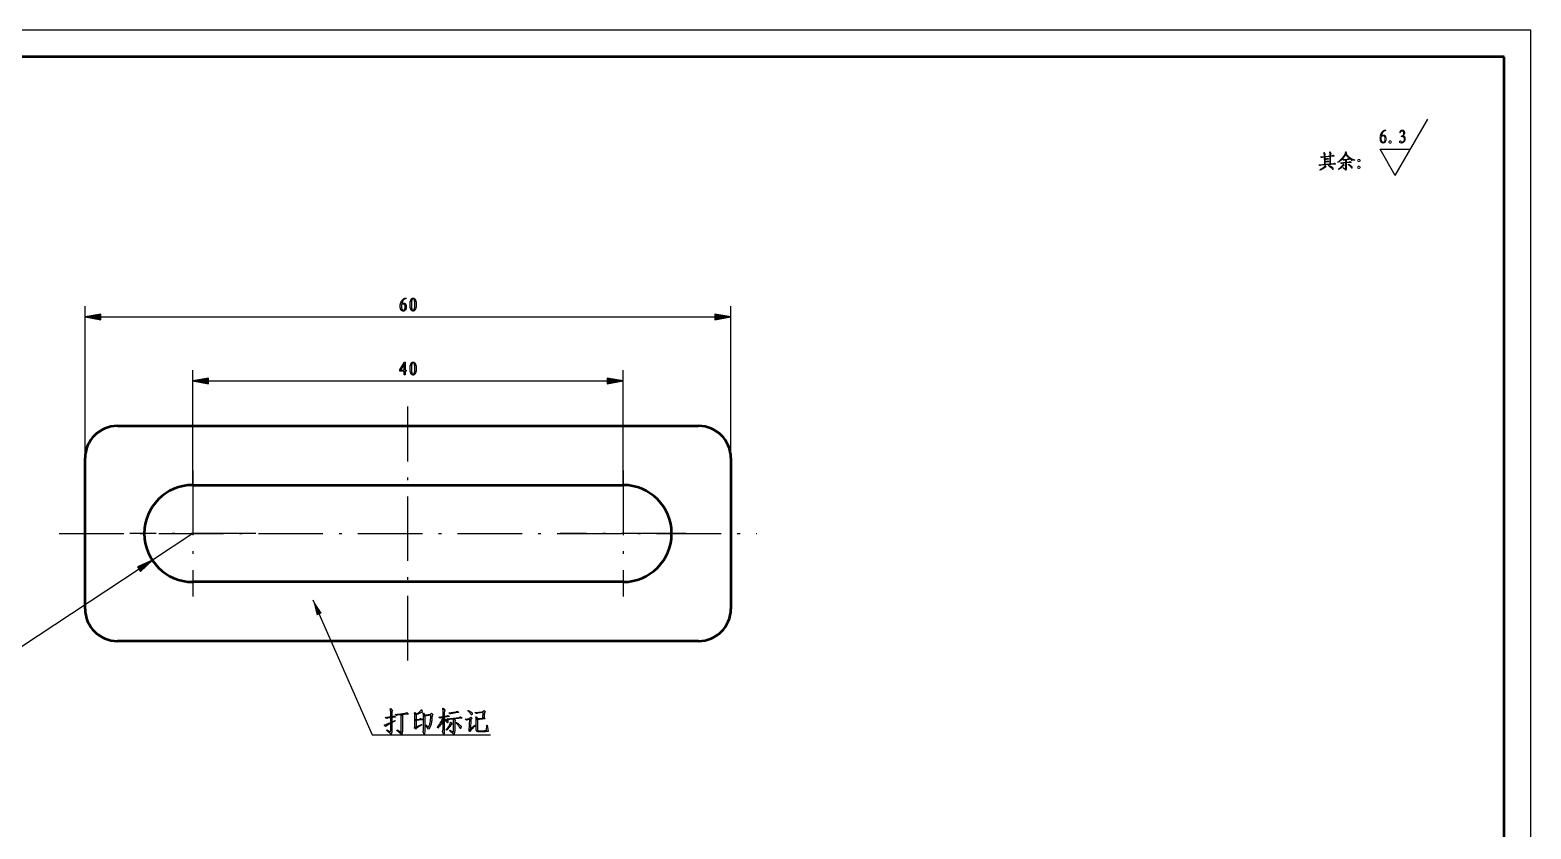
# Model space of a CAD drawing. Extents: x 0 to 420, y 0 to 297.
# Drawn here: x 141.1 to 420, y 148.5 to 297 of the extents above; entities that cross this region are included whole.
import ezdxf

# ---------------------------------------------------------------- set-up
doc = ezdxf.new("R2010")
doc.units = 0
doc.linetypes.add('DASHDOT', pattern=[18.5, 12, -3, 0.5, -3])

msp = doc.modelspace()

# ---------------------------------------------------------------- linework, layer by layer
at = {"color": 7, "lineweight": 25}
for p, q in [((420, 297), (0, 297)), ((420, 0), (420, 297))]:
    msp.add_line(p, q, dxfattribs=at)
at = {"color": 7, "lineweight": 50}
for p, q in [((415, 292), (25, 292)), ((415, 5), (415, 292)), ((157.31, 223.42), (265.31, 223.42)), ((151.31, 189.42), (151.31, 217.42)), ((271.31, 217.42), (271.31, 189.42)), ((171.31, 212.42), (251.31, 212.42)), ((251.31, 194.42), (171.31, 194.42)), ((265.31, 183.42), (157.31, 183.42))]:
    msp.add_line(p, q, dxfattribs=at)
at = {"color": 5, "lineweight": 25, "ltscale": 0.303109}
msp.add_line((394.79, 269.96), (400.86, 280.46), dxfattribs=at)
at = {"color": 5, "lineweight": 25, "ltscale": 0.141451}
for p, q in [((394.79, 269.96), (391.96, 274.86)), ((391.96, 274.86), (397.62, 274.86))]:
    msp.add_line(p, q, dxfattribs=at)
at = {"color": 5, "lineweight": 25}
for p, q in [((151.31, 217.42), (151.31, 245.67)), ((271.31, 217.42), (271.31, 245.67)), ((154.26, 243.67), (268.35, 243.67)), ((171.31, 212.42), (171.31, 233.78)), ((174.26, 231.78), (248.35, 231.78)), ((251.31, 212.42), (251.31, 233.78)), ((161.34, 196.82), (139.48, 182.33))]:
    msp.add_line(p, q, dxfattribs=at)
at = {"color": 14, "linetype": 'DASHDOT', "lineweight": 25}
for p, q in [((211.31, 179.81), (211.31, 227.03)), ((171.31, 215.12), (171.31, 191.72)), ((251.31, 215.12), (251.31, 191.72)), ((146.51, 203.42), (276.11, 203.42)), ((183.01, 203.42), (159.61, 203.42)), ((263.01, 203.42), (239.61, 203.42))]:
    msp.add_line(p, q, dxfattribs=at)
at = {"color": 5, "lineweight": 25, "ltscale": 0.225}
msp.add_line((171.31, 203.42), (163.81, 198.45), dxfattribs=at)
at = {"color": 5, "lineweight": 5}
for points in [[(392.96, 277.27), (392.98, 277.23), (393, 277.19), (393.02, 277.14), (393.03, 277.09), (393.05, 277.04), (393.06, 276.99), (393.07, 276.93), (393.07, 276.87), (393.08, 276.81), (393.08, 276.75), (393.08, 276.69), (393.07, 276.63), (393.07, 276.57), (393.06, 276.51), (393.04, 276.46), (393.03, 276.4), (393.01, 276.35), (392.99, 276.31), (392.96, 276.26), (392.94, 276.22), (392.91, 276.18), (392.87, 276.14), (392.84, 276.11), (392.8, 276.08), (392.76, 276.06), (392.71, 276.04), (392.67, 276.02), (392.62, 276.01), (392.57, 276.01), (392.51, 276), (392.46, 276.01), (392.4, 276.02), (392.36, 276.03), (392.31, 276.05), (392.27, 276.07), (392.22, 276.1), (392.19, 276.13), (392.15, 276.17), (392.12, 276.22), (392.09, 276.26), (392.06, 276.32), (392.04, 276.37), (392.01, 276.43), (392, 276.49), (391.98, 276.55), (391.97, 276.62), (391.96, 276.69), (391.95, 276.75), (391.95, 276.83), (391.94, 276.9), (391.95, 276.98), (391.95, 277.05), (391.96, 277.12), (391.97, 277.2), (391.98, 277.27), (391.99, 277.34), (392.01, 277.41), (392.03, 277.48), (392.05, 277.55), (392.08, 277.62), (392.11, 277.69), (392.14, 277.75), (392.17, 277.81), (392.21, 277.87), (392.24, 277.93), (392.28, 277.98), (392.33, 278.04), (392.37, 278.09), (392.42, 278.13), (392.46, 278.18), (392.51, 278.22), (392.57, 278.26), (392.62, 278.29), (392.68, 278.32), (392.73, 278.35), (392.79, 278.37), (392.85, 278.38), (392.92, 278.4), (392.98, 278.41), (393.05, 278.41), (393.05, 278.33), (393, 278.32), (392.95, 278.31), (392.9, 278.3), (392.86, 278.29), (392.81, 278.27), (392.77, 278.25), (392.73, 278.23), (392.69, 278.2), (392.65, 278.17), (392.61, 278.14), (392.58, 278.11), (392.55, 278.08), (392.51, 278.04), (392.48, 278), (392.46, 277.96), (392.43, 277.92), (392.41, 277.87), (392.38, 277.82), (392.36, 277.77), (392.34, 277.72), (392.32, 277.67), (392.3, 277.62), (392.29, 277.57), (392.27, 277.53), (392.26, 277.49), (392.25, 277.45), (392.24, 277.41), (392.23, 277.38), (392.22, 277.35), (392.22, 277.32), (392.23, 277.33), (392.25, 277.34), (392.27, 277.35), (392.28, 277.36), (392.3, 277.37), (392.32, 277.38), (392.33, 277.39), (392.35, 277.4), (392.37, 277.41), (392.38, 277.42), (392.4, 277.43), (392.42, 277.44), (392.44, 277.44), (392.46, 277.45), (392.49, 277.46), (392.52, 277.46), (392.55, 277.46), (392.58, 277.47), (392.61, 277.47), (392.65, 277.47), (392.68, 277.47), (392.72, 277.46), (392.75, 277.45), (392.79, 277.44), (392.82, 277.42), (392.85, 277.4), (392.88, 277.37), (392.9, 277.34), (392.93, 277.31)], [(392.16, 276.81), (392.16, 276.77), (392.17, 276.72), (392.17, 276.68), (392.18, 276.64), (392.19, 276.6), (392.2, 276.56), (392.21, 276.52), (392.22, 276.47), (392.24, 276.43), (392.26, 276.39), (392.28, 276.36), (392.3, 276.32), (392.32, 276.29), (392.34, 276.26), (392.36, 276.24), (392.38, 276.21), (392.4, 276.19), (392.42, 276.18), (392.44, 276.17), (392.46, 276.16), (392.49, 276.15), (392.51, 276.14), (392.53, 276.14), (392.56, 276.15), (392.58, 276.15), (392.61, 276.16), (392.63, 276.17), (392.66, 276.19), (392.69, 276.2), (392.72, 276.22), (392.74, 276.25), (392.77, 276.28), (392.79, 276.32), (392.81, 276.37), (392.82, 276.43), (392.84, 276.49), (392.85, 276.56), (392.85, 276.64), (392.86, 276.73), (392.86, 276.83), (392.86, 276.92), (392.85, 277), (392.84, 277.08), (392.82, 277.14), (392.8, 277.19), (392.77, 277.24), (392.74, 277.27), (392.7, 277.3), (392.66, 277.31), (392.61, 277.32), (392.56, 277.32), (392.51, 277.31), (392.47, 277.31), (392.43, 277.31), (392.4, 277.3), (392.37, 277.29), (392.34, 277.28), (392.31, 277.27), (392.29, 277.26), (392.27, 277.25), (392.26, 277.24), (392.24, 277.22), (392.23, 277.21), (392.22, 277.19), (392.21, 277.18), (392.2, 277.16), (392.19, 277.15), (392.18, 277.14), (392.18, 277.12), (392.18, 277.11), (392.17, 277.09), (392.17, 277.07), (392.17, 277.05), (392.17, 277.02), (392.17, 276.99), (392.16, 276.96), (392.16, 276.93), (392.16, 276.89), (392.16, 276.85)], [(393.94, 276), (393.92, 276), (393.9, 275.99), (393.87, 275.98), (393.85, 275.98), (393.83, 275.98), (393.8, 275.98), (393.78, 275.99), (393.76, 275.99), (393.73, 276), (393.71, 276.01), (393.68, 276.02), (393.66, 276.04), (393.65, 276.06), (393.63, 276.07), (393.62, 276.09), (393.61, 276.12), (393.61, 276.14), (393.6, 276.16), (393.6, 276.19), (393.61, 276.22), (393.61, 276.24), (393.62, 276.27), (393.62, 276.29), (393.63, 276.31), (393.65, 276.33), (393.66, 276.35), (393.67, 276.36), (393.69, 276.37), (393.71, 276.38), (393.73, 276.39), (393.75, 276.39), (393.77, 276.4), (393.79, 276.4), (393.81, 276.4), (393.83, 276.4), (393.85, 276.4), (393.87, 276.4), (393.89, 276.4), (393.91, 276.39), (393.93, 276.39), (393.94, 276.38), (393.96, 276.37), (393.98, 276.36), (393.99, 276.35), (394, 276.33), (394.01, 276.31), (394.02, 276.29), (394.03, 276.27), (394.03, 276.24), (394.04, 276.21), (394.04, 276.18), (394.04, 276.15), (394.03, 276.13), (394.03, 276.11), (394.02, 276.08), (394.01, 276.06), (393.99, 276.05), (393.98, 276.03), (393.96, 276.02)], [(395.62, 277.88), (395.63, 277.92), (395.63, 277.96), (395.64, 278), (395.65, 278.04), (395.66, 278.07), (395.67, 278.11), (395.68, 278.14), (395.7, 278.17), (395.71, 278.2), (395.73, 278.23), (395.75, 278.25), (395.77, 278.27), (395.79, 278.3), (395.81, 278.31), (395.83, 278.33), (395.86, 278.35), (395.88, 278.36), (395.9, 278.37), (395.93, 278.38), (395.95, 278.38), (395.97, 278.39), (396, 278.39), (396.02, 278.4), (396.05, 278.4), (396.07, 278.4), (396.09, 278.4), (396.12, 278.4), (396.14, 278.4), (396.16, 278.39), (396.18, 278.39), (396.2, 278.39), (396.23, 278.38), (396.25, 278.37), (396.27, 278.36), (396.3, 278.34), (396.32, 278.33), (396.34, 278.31), (396.37, 278.29), (396.39, 278.27), (396.41, 278.25), (396.44, 278.22), (396.46, 278.19), (396.48, 278.16), (396.49, 278.13), (396.51, 278.1), (396.52, 278.06), (396.52, 278.02), (396.53, 277.98), (396.53, 277.93), (396.53, 277.88), (396.53, 277.84), (396.52, 277.79), (396.5, 277.74), (396.48, 277.69), (396.46, 277.63), (396.43, 277.58), (396.4, 277.53), (396.36, 277.47), (396.31, 277.42), (396.26, 277.36), (396.3, 277.34), (396.34, 277.32), (396.37, 277.3), (396.4, 277.28), (396.43, 277.25), (396.46, 277.23), (396.49, 277.2), (396.51, 277.18), (396.53, 277.15), (396.55, 277.13), (396.57, 277.1), (396.59, 277.07), (396.6, 277.03), (396.61, 277), (396.62, 276.96), (396.63, 276.92), (396.64, 276.87), (396.64, 276.82), (396.65, 276.77), (396.65, 276.72), (396.64, 276.67), (396.64, 276.62), (396.62, 276.57), (396.61, 276.52), (396.58, 276.47), (396.56, 276.42), (396.52, 276.37), (396.49, 276.32), (396.44, 276.28), (396.39, 276.23), (396.34, 276.19), (396.29, 276.15), (396.25, 276.12), (396.2, 276.09), (396.15, 276.06), (396.11, 276.04), (396.06, 276.03), (396.02, 276.01), (395.98, 276.01), (395.94, 276), (395.9, 276.01), (395.86, 276.01), (395.82, 276.01), (395.79, 276.02), (395.76, 276.02), (395.73, 276.03), (395.71, 276.04), (395.68, 276.05), (395.66, 276.07), (395.64, 276.08), (395.63, 276.1), (395.61, 276.11), (395.6, 276.12), (395.59, 276.14), (395.58, 276.15), (395.57, 276.17), (395.56, 276.18), (395.56, 276.2), (395.55, 276.21), (395.55, 276.22), (395.55, 276.24), (395.56, 276.25), (395.56, 276.26), (395.56, 276.27), (395.56, 276.29), (395.57, 276.3), (395.57, 276.31), (395.58, 276.32), (395.59, 276.32), (395.59, 276.33), (395.6, 276.34), (395.61, 276.35), (395.62, 276.35), (395.63, 276.36), (395.64, 276.37), (395.65, 276.37), (395.66, 276.37), (395.67, 276.38), (395.68, 276.38), (395.7, 276.38), (395.71, 276.38), (395.72, 276.38), (395.73, 276.38), (395.75, 276.38), (395.76, 276.38), (395.77, 276.37), (395.78, 276.37), (395.79, 276.37), (395.8, 276.36), (395.81, 276.35), (395.82, 276.35), (395.84, 276.34), (395.85, 276.32), (395.86, 276.31), (395.87, 276.29), (395.88, 276.27), (395.89, 276.25), (395.9, 276.22), (395.91, 276.2), (395.92, 276.17), (395.98, 276.17), (396.04, 276.18), (396.09, 276.18), (396.14, 276.19), (396.19, 276.21), (396.23, 276.22), (396.26, 276.24), (396.29, 276.27), (396.32, 276.29), (396.35, 276.32), (396.37, 276.35), (396.39, 276.38), (396.4, 276.42), (396.42, 276.45), (396.43, 276.49), (396.44, 276.53), (396.45, 276.57), (396.45, 276.61), (396.45, 276.65), (396.46, 276.7), (396.45, 276.74), (396.45, 276.78), (396.44, 276.82), (396.44, 276.86), (396.42, 276.9), (396.41, 276.93), (396.4, 276.97), (396.38, 277), (396.36, 277.03), (396.33, 277.06), (396.31, 277.08), (396.28, 277.11), (396.24, 277.13), (396.2, 277.15), (396.16, 277.16), (396.12, 277.18), (396.07, 277.19), (396.01, 277.2), (395.96, 277.2), (395.9, 277.21), (395.9, 277.29), (395.93, 277.29), (395.96, 277.3), (395.99, 277.3), (396.02, 277.31), (396.05, 277.33), (396.08, 277.34), (396.11, 277.36), (396.14, 277.39), (396.17, 277.41), (396.2, 277.44), (396.23, 277.47), (396.25, 277.5), (396.28, 277.54), (396.29, 277.57), (396.31, 277.6), (396.32, 277.64), (396.33, 277.68), (396.34, 277.72), (396.34, 277.76), (396.35, 277.8), (396.35, 277.84), (396.34, 277.87), (396.34, 277.91), (396.33, 277.94), (396.33, 277.98), (396.32, 278.01), (396.31, 278.03), (396.3, 278.06), (396.29, 278.08), (396.27, 278.1), (396.26, 278.12), (396.24, 278.14), (396.22, 278.16), (396.2, 278.17), (396.18, 278.18), (396.15, 278.19), (396.13, 278.2), (396.1, 278.2), (396.07, 278.21), (396.05, 278.21), (396.02, 278.21), (395.99, 278.2), (395.96, 278.2), (395.94, 278.2), (395.91, 278.19), (395.89, 278.18), (395.87, 278.17), (395.85, 278.16), (395.84, 278.15), (395.82, 278.14), (395.81, 278.12), (395.79, 278.11), (395.78, 278.09), (395.77, 278.06), (395.75, 278.04), (395.74, 278.01), (395.73, 277.98), (395.72, 277.95), (395.71, 277.92), (395.7, 277.88)], [(380.91, 273.44), (383.03, 273.64), (383.04, 273.65), (383.06, 273.65), (383.07, 273.66), (383.09, 273.66), (383.11, 273.67), (383.13, 273.68), (383.16, 273.7), (383.18, 273.71), (383.21, 273.72), (383.23, 273.74), (383.41, 273.62), (383.42, 273.56), (381.29, 273.34), (381.27, 273.34), (381.26, 273.34), (381.24, 273.34), (381.22, 273.33), (381.2, 273.33), (381.18, 273.32), (381.16, 273.31), (381.14, 273.31), (381.12, 273.3), (381.1, 273.29)], [(381.77, 273.93), (381.76, 273.9), (381.75, 273.88), (381.74, 273.85), (381.73, 273.83), (381.72, 273.81), (381.72, 273.79), (381.71, 273.77), (381.71, 273.75), (381.71, 273.74), (381.71, 273.72), (381.72, 273.69), (381.72, 273.63), (381.73, 273.54), (381.73, 273.42), (381.74, 273.26), (381.75, 273.07), (381.75, 272.85), (381.76, 272.6), (381.77, 272.32), (381.78, 272), (381.63, 272), (381.56, 273.82), (381.56, 273.85), (381.56, 273.88), (381.55, 273.91), (381.54, 273.94), (381.54, 273.98), (381.53, 274.03), (381.52, 274.07), (381.51, 274.12), (381.5, 274.17), (381.48, 274.23), (381.54, 274.23)], [(382.74, 272.07), (382.59, 272.07), (382.63, 273.92), (382.63, 273.94), (382.63, 273.97), (382.62, 274), (382.62, 274.04), (382.61, 274.07), (382.6, 274.11), (382.59, 274.16), (382.58, 274.2), (382.56, 274.25), (382.55, 274.3), (382.59, 274.34), (382.84, 274.04), (382.83, 274.01), (382.82, 273.99), (382.81, 273.97), (382.8, 273.95), (382.79, 273.93), (382.79, 273.91), (382.79, 273.9), (382.78, 273.88), (382.78, 273.87), (382.78, 273.85), (382.78, 273.83), (382.78, 273.76), (382.78, 273.67), (382.77, 273.54), (382.77, 273.38), (382.77, 273.18), (382.76, 272.95), (382.75, 272.69), (382.75, 272.4)], [(385.36, 273.83), (385.39, 273.89), (385.42, 273.95), (385.45, 274), (385.47, 274.05), (385.49, 274.11), (385.5, 274.15), (385.51, 274.2), (385.52, 274.24), (385.53, 274.29), (385.53, 274.33), (385.58, 274.34), (385.76, 274.07), (385.74, 274.05), (385.73, 274.04), (385.71, 274.03), (385.7, 274.02), (385.69, 274.01), (385.68, 274), (385.67, 273.99), (385.66, 273.98), (385.66, 273.98), (385.65, 273.97), (385.65, 273.96), (385.64, 273.95), (385.63, 273.93), (385.62, 273.91), (385.6, 273.89), (385.58, 273.86), (385.56, 273.83), (385.54, 273.79), (385.51, 273.74), (385.48, 273.7), (385.45, 273.65), (385.41, 273.6), (385.37, 273.54), (385.33, 273.49), (385.29, 273.43), (385.24, 273.37), (385.19, 273.31), (385.14, 273.25), (385.08, 273.18), (385.02, 273.12), (384.96, 273.05), (384.89, 272.98), (384.82, 272.91), (384.73, 272.84), (384.65, 272.76), (384.55, 272.69), (384.45, 272.61), (384.35, 272.53), (384.24, 272.45), (384.12, 272.37), (384.08, 272.43), (384.18, 272.51), (384.28, 272.59), (384.38, 272.67), (384.47, 272.75), (384.55, 272.83), (384.63, 272.9), (384.71, 272.98), (384.78, 273.05), (384.84, 273.12), (384.9, 273.18), (384.96, 273.25), (385.01, 273.32), (385.06, 273.38), (385.11, 273.45), (385.16, 273.51), (385.2, 273.58), (385.25, 273.64), (385.29, 273.7), (385.32, 273.77)], [(387.25, 272.88), (387.25, 272.82), (386.7, 272.75), (385.49, 273.9), (385.54, 273.98), (385.7, 273.84), (385.85, 273.71), (385.98, 273.59), (386.11, 273.49), (386.22, 273.39), (386.32, 273.31), (386.41, 273.24), (386.49, 273.17), (386.56, 273.13), (386.62, 273.09), (386.67, 273.06), (386.72, 273.03), (386.78, 273), (386.84, 272.98), (386.9, 272.96), (386.97, 272.94), (387.03, 272.92), (387.1, 272.9), (387.18, 272.89)], [(383.68, 272.08), (381.02, 271.87), (381, 271.86), (380.98, 271.86), (380.96, 271.86), (380.93, 271.86), (380.91, 271.85), (380.88, 271.85), (380.86, 271.85), (380.83, 271.84), (380.8, 271.83), (380.77, 271.82), (380.58, 271.96), (383.29, 272.17), (383.3, 272.17), (383.32, 272.17), (383.34, 272.18), (383.35, 272.19), (383.38, 272.2), (383.4, 272.21), (383.42, 272.22), (383.45, 272.23), (383.48, 272.25), (383.51, 272.26), (383.67, 272.15)], [(380.8, 270.95), (380.76, 271.02), (380.85, 271.07), (380.94, 271.13), (381.03, 271.18), (381.11, 271.23), (381.18, 271.28), (381.25, 271.32), (381.31, 271.36), (381.37, 271.4), (381.42, 271.44), (381.47, 271.48), (381.51, 271.51), (381.55, 271.54), (381.59, 271.58), (381.62, 271.62), (381.66, 271.65), (381.69, 271.69), (381.71, 271.72), (381.74, 271.76), (381.76, 271.8), (381.78, 271.84), (381.84, 271.82), (381.93, 271.56), (381.91, 271.56), (381.88, 271.55), (381.85, 271.54), (381.82, 271.53), (381.79, 271.51), (381.75, 271.49), (381.71, 271.46), (381.67, 271.44), (381.62, 271.41), (381.57, 271.37), (381.52, 271.34), (381.46, 271.3), (381.4, 271.26), (381.33, 271.22), (381.25, 271.18), (381.17, 271.14), (381.09, 271.09), (381, 271.04), (380.9, 271)], [(381.65, 273.03), (382.06, 273.08), (382.07, 273.09), (382.08, 273.09), (382.09, 273.1), (382.1, 273.1), (382.12, 273.11), (382.13, 273.12), (382.15, 273.13), (382.16, 273.14), (382.18, 273.15), (382.19, 273.16), (382.36, 273.05), (382.37, 273), (381.67, 272.9)], [(382.06, 272.59), (382.07, 272.59), (382.09, 272.6), (382.11, 272.6), (382.12, 272.61), (382.14, 272.62), (382.16, 272.63), (382.18, 272.64), (382.2, 272.65), (382.22, 272.66), (382.23, 272.67), (382.4, 272.58), (382.41, 272.52), (381.67, 272.41), (381.67, 272.55)], [(383.18, 271.09), (383.11, 271.16), (383.04, 271.23), (382.96, 271.3), (382.88, 271.38), (382.8, 271.45), (382.71, 271.52), (382.62, 271.59), (382.53, 271.66), (382.43, 271.73), (382.33, 271.8), (382.37, 271.85), (382.45, 271.81), (382.53, 271.78), (382.6, 271.74), (382.67, 271.71), (382.73, 271.68), (382.79, 271.64), (382.85, 271.61), (382.9, 271.58), (382.95, 271.56), (383, 271.53), (383.04, 271.51), (383.08, 271.48), (383.11, 271.46), (383.14, 271.44), (383.17, 271.42), (383.19, 271.41), (383.21, 271.4), (383.22, 271.38), (383.23, 271.37), (383.23, 271.37), (383.23, 271.36), (383.24, 271.34), (383.24, 271.33), (383.24, 271.3), (383.24, 271.28), (383.24, 271.25), (383.24, 271.21), (383.25, 271.18), (383.25, 271.13), (383.25, 271.09)], [(384.95, 271.6), (384.91, 271.55), (384.85, 271.5), (384.79, 271.45), (384.73, 271.4), (384.66, 271.35), (384.59, 271.3), (384.52, 271.25), (384.43, 271.2), (384.35, 271.15), (384.26, 271.1), (384.22, 271.15), (384.3, 271.22), (384.38, 271.28), (384.46, 271.34), (384.53, 271.39), (384.6, 271.45), (384.66, 271.5), (384.72, 271.56), (384.77, 271.61), (384.82, 271.66), (384.86, 271.71), (384.9, 271.76), (384.94, 271.8), (384.97, 271.85), (385, 271.89), (385.03, 271.93), (385.05, 271.97), (385.07, 272.01), (385.09, 272.05), (385.11, 272.09), (385.12, 272.12), (385.17, 272.12), (385.28, 271.84), (385.26, 271.84), (385.24, 271.83), (385.21, 271.82), (385.18, 271.8), (385.15, 271.78), (385.12, 271.75), (385.08, 271.72), (385.04, 271.68), (385, 271.64)], [(386.6, 272.37), (384.95, 272.23), (384.94, 272.23), (384.93, 272.23), (384.91, 272.23), (384.89, 272.23), (384.88, 272.22), (384.86, 272.21), (384.84, 272.21), (384.82, 272.2), (384.8, 272.19), (384.78, 272.18), (384.6, 272.33), (386.2, 272.47), (386.21, 272.47), (386.23, 272.47), (386.25, 272.48), (386.27, 272.49), (386.29, 272.49), (386.31, 272.5), (386.33, 272.51), (386.36, 272.52), (386.39, 272.54), (386.42, 272.55), (386.6, 272.43)], [(386.02, 273.1), (386.2, 272.99), (386.2, 272.93), (385.34, 272.82), (385.33, 272.82), (385.31, 272.82), (385.3, 272.82), (385.29, 272.82), (385.27, 272.81), (385.25, 272.81), (385.23, 272.8), (385.22, 272.8), (385.2, 272.79), (385.17, 272.78), (385, 272.92), (385.82, 273), (385.84, 273.01), (385.86, 273.01), (385.88, 273.02), (385.9, 273.03), (385.92, 273.04), (385.94, 273.05), (385.96, 273.06), (385.98, 273.07), (386, 273.08)], [(385.71, 271.33), (385.7, 271.28), (385.7, 271.23), (385.69, 271.19), (385.69, 271.14), (385.68, 271.1), (385.67, 271.06), (385.66, 271.03), (385.65, 271), (385.64, 270.96), (385.62, 270.94), (385.09, 271.39), (385.12, 271.44), (385.52, 271.22), (385.52, 271.24), (385.53, 271.26), (385.53, 271.28), (385.53, 271.3), (385.54, 271.32), (385.54, 271.34), (385.54, 271.36), (385.54, 271.39), (385.54, 271.41), (385.54, 271.44), (385.54, 272.93), (385.71, 272.93)], [(386.56, 271.76), (386.59, 271.73), (386.61, 271.71), (386.64, 271.7), (386.66, 271.68), (386.67, 271.67), (386.69, 271.65), (386.7, 271.64), (386.71, 271.63), (386.72, 271.62), (386.73, 271.61), (386.73, 271.6), (386.73, 271.59), (386.74, 271.57), (386.74, 271.55), (386.74, 271.53), (386.74, 271.49), (386.74, 271.46), (386.75, 271.42), (386.75, 271.38), (386.75, 271.33), (386.68, 271.33), (386.62, 271.4), (386.57, 271.47), (386.51, 271.54), (386.45, 271.61), (386.38, 271.68), (386.32, 271.75), (386.25, 271.82), (386.17, 271.88), (386.1, 271.95), (386.02, 272.02), (386.05, 272.06), (386.12, 272.02), (386.19, 271.98), (386.25, 271.95), (386.31, 271.92), (386.36, 271.89), (386.41, 271.86), (386.45, 271.83), (386.49, 271.8), (386.53, 271.78)], [(387.93, 272.94), (387.95, 272.94), (387.97, 272.95), (387.99, 272.95), (388.01, 272.95), (388.03, 272.95), (388.05, 272.95), (388.07, 272.95), (388.08, 272.94), (388.1, 272.94), (388.12, 272.93), (388.14, 272.92), (388.15, 272.91), (388.17, 272.9), (388.18, 272.89), (388.19, 272.87), (388.2, 272.86), (388.21, 272.84), (388.22, 272.82), (388.23, 272.8), (388.24, 272.77), (388.24, 272.75), (388.24, 272.73), (388.24, 272.71), (388.23, 272.69), (388.23, 272.67), (388.21, 272.65), (388.2, 272.63), (388.18, 272.61), (388.16, 272.6), (388.14, 272.58), (388.12, 272.57), (388.09, 272.56), (388.07, 272.55), (388.04, 272.55), (388.02, 272.54), (388, 272.54), (387.97, 272.55), (387.95, 272.55), (387.92, 272.56), (387.9, 272.58), (387.88, 272.59), (387.86, 272.61), (387.84, 272.62), (387.83, 272.64), (387.82, 272.66), (387.81, 272.68), (387.81, 272.7), (387.8, 272.72), (387.8, 272.75), (387.81, 272.77), (387.81, 272.8), (387.82, 272.82), (387.83, 272.84), (387.84, 272.86), (387.85, 272.88), (387.86, 272.9), (387.87, 272.91), (387.89, 272.92), (387.91, 272.93)], [(387.91, 271.3), (387.89, 271.32), (387.87, 271.33), (387.86, 271.34), (387.84, 271.36), (387.83, 271.38), (387.82, 271.4), (387.82, 271.42), (387.81, 271.44), (387.81, 271.47), (387.81, 271.5), (387.82, 271.52), (387.82, 271.55), (387.83, 271.57), (387.84, 271.59), (387.85, 271.61), (387.86, 271.63), (387.88, 271.64), (387.89, 271.65), (387.91, 271.66), (387.93, 271.67), (387.95, 271.68), (387.97, 271.69), (387.99, 271.69), (388.01, 271.69), (388.03, 271.69), (388.05, 271.69), (388.07, 271.69), (388.09, 271.68), (388.11, 271.68), (388.13, 271.67), (388.15, 271.66), (388.17, 271.64), (388.19, 271.63), (388.2, 271.62), (388.21, 271.6), (388.22, 271.58), (388.23, 271.57), (388.24, 271.55), (388.25, 271.53), (388.25, 271.5), (388.25, 271.48), (388.25, 271.46), (388.25, 271.44), (388.24, 271.42), (388.23, 271.4), (388.22, 271.38), (388.21, 271.36), (388.19, 271.35), (388.17, 271.33), (388.15, 271.32), (388.12, 271.31), (388.1, 271.3), (388.08, 271.29), (388.05, 271.28), (388.03, 271.28), (388.01, 271.28), (387.98, 271.28), (387.96, 271.29), (387.94, 271.29)]]:
    msp.add_lwpolyline(points, close=True, dxfattribs=at)
at = {"color": 5, "lineweight": 25}
for points in [[(210.87, 246.03), (210.89, 245.99), (210.91, 245.94), (210.93, 245.9), (210.95, 245.85), (210.96, 245.8), (210.97, 245.75), (210.98, 245.69), (210.99, 245.63), (210.99, 245.57), (210.99, 245.51), (210.99, 245.45), (210.99, 245.39), (210.98, 245.33), (210.97, 245.27), (210.96, 245.22), (210.94, 245.16), (210.92, 245.11), (210.9, 245.07), (210.88, 245.02), (210.85, 244.98), (210.82, 244.94), (210.79, 244.9), (210.75, 244.87), (210.71, 244.84), (210.67, 244.82), (210.63, 244.8), (210.58, 244.78), (210.53, 244.77), (210.48, 244.77), (210.43, 244.76), (210.37, 244.77), (210.32, 244.77), (210.27, 244.79), (210.22, 244.81), (210.18, 244.83), (210.14, 244.86), (210.1, 244.89), (210.07, 244.93), (210.03, 244.97), (210, 245.02), (209.98, 245.08), (209.95, 245.13), (209.93, 245.19), (209.91, 245.25), (209.89, 245.31), (209.88, 245.38), (209.87, 245.44), (209.86, 245.51), (209.86, 245.59), (209.86, 245.66), (209.86, 245.73), (209.86, 245.81), (209.87, 245.88), (209.88, 245.96), (209.89, 246.03), (209.91, 246.1), (209.93, 246.17), (209.95, 246.24), (209.97, 246.31), (210, 246.38), (210.02, 246.44), (210.05, 246.51), (210.09, 246.57), (210.12, 246.63), (210.16, 246.69), (210.2, 246.74), (210.24, 246.8), (210.28, 246.85), (210.33, 246.89), (210.38, 246.94), (210.43, 246.98), (210.48, 247.02), (210.53, 247.05), (210.59, 247.08), (210.65, 247.11), (210.71, 247.13), (210.77, 247.14), (210.83, 247.16), (210.9, 247.17), (210.97, 247.17), (210.97, 247.09), (210.92, 247.08), (210.87, 247.07), (210.82, 247.06), (210.77, 247.05), (210.73, 247.03), (210.68, 247.01), (210.64, 246.99), (210.6, 246.96), (210.57, 246.93), (210.53, 246.9), (210.49, 246.87), (210.46, 246.84), (210.43, 246.8), (210.4, 246.76), (210.37, 246.72), (210.34, 246.68), (210.32, 246.63), (210.3, 246.58), (210.28, 246.53), (210.26, 246.48), (210.24, 246.43), (210.22, 246.38), (210.2, 246.33), (210.19, 246.29), (210.18, 246.25), (210.17, 246.21), (210.15, 246.17), (210.15, 246.14), (210.14, 246.11), (210.13, 246.08), (210.15, 246.09), (210.17, 246.1), (210.18, 246.11), (210.2, 246.12), (210.21, 246.13), (210.23, 246.14), (210.25, 246.15), (210.26, 246.16), (210.28, 246.17), (210.3, 246.18), (210.31, 246.19), (210.33, 246.2), (210.35, 246.2), (210.38, 246.21), (210.4, 246.22), (210.43, 246.22), (210.46, 246.22), (210.49, 246.23), (210.53, 246.23), (210.56, 246.23), (210.6, 246.23), (210.63, 246.22), (210.67, 246.21), (210.7, 246.2), (210.73, 246.18), (210.76, 246.16), (210.79, 246.13), (210.82, 246.1), (210.85, 246.07)], [(210.08, 245.57), (210.08, 245.53), (210.08, 245.48), (210.09, 245.44), (210.09, 245.4), (210.1, 245.36), (210.11, 245.32), (210.12, 245.27), (210.14, 245.23), (210.16, 245.19), (210.17, 245.15), (210.19, 245.12), (210.21, 245.08), (210.23, 245.05), (210.25, 245.02), (210.27, 245), (210.29, 244.97), (210.31, 244.95), (210.34, 244.94), (210.36, 244.92), (210.38, 244.91), (210.4, 244.91), (210.42, 244.9), (210.45, 244.9), (210.47, 244.91), (210.5, 244.91), (210.52, 244.92), (210.55, 244.93), (210.58, 244.95), (210.6, 244.96), (210.63, 244.98), (210.66, 245.01), (210.68, 245.04), (210.7, 245.08), (210.72, 245.13), (210.74, 245.19), (210.75, 245.25), (210.76, 245.32), (210.77, 245.4), (210.77, 245.49), (210.77, 245.58), (210.77, 245.68), (210.76, 245.76), (210.75, 245.84), (210.73, 245.9), (210.71, 245.95), (210.68, 246), (210.65, 246.03), (210.61, 246.06), (210.57, 246.07), (210.52, 246.08), (210.47, 246.08), (210.43, 246.07), (210.39, 246.07), (210.35, 246.07), (210.31, 246.06), (210.28, 246.05), (210.25, 246.04), (210.23, 246.03), (210.21, 246.02), (210.19, 246.01), (210.17, 245.99), (210.16, 245.98), (210.14, 245.97), (210.13, 245.95), (210.12, 245.94), (210.11, 245.92), (210.11, 245.91), (210.1, 245.89), (210.09, 245.88), (210.09, 245.87), (210.09, 245.85), (210.09, 245.83), (210.08, 245.81), (210.08, 245.78), (210.08, 245.75), (210.08, 245.72), (210.08, 245.69), (210.08, 245.65), (210.08, 245.61)], [(212.68, 246.82), (212.71, 246.75), (212.74, 246.69), (212.76, 246.61), (212.78, 246.54), (212.8, 246.45), (212.82, 246.37), (212.83, 246.27), (212.84, 246.18), (212.84, 246.07), (212.85, 245.97), (212.85, 245.86), (212.84, 245.76), (212.83, 245.66), (212.82, 245.57), (212.81, 245.48), (212.79, 245.39), (212.77, 245.31), (212.75, 245.23), (212.72, 245.16), (212.69, 245.09), (212.66, 245.03), (212.62, 244.97), (212.58, 244.93), (212.54, 244.88), (212.5, 244.85), (212.46, 244.82), (212.41, 244.79), (212.36, 244.78), (212.31, 244.77), (212.26, 244.76), (212.21, 244.77), (212.16, 244.78), (212.11, 244.79), (212.06, 244.82), (212.02, 244.85), (211.98, 244.88), (211.94, 244.93), (211.91, 244.97), (211.87, 245.03), (211.84, 245.09), (211.81, 245.16), (211.79, 245.23), (211.76, 245.31), (211.74, 245.39), (211.73, 245.48), (211.71, 245.57), (211.7, 245.66), (211.7, 245.76), (211.69, 245.86), (211.69, 245.97), (211.69, 246.07), (211.7, 246.18), (211.7, 246.27), (211.71, 246.37), (211.73, 246.45), (211.74, 246.54), (211.76, 246.61), (211.79, 246.69), (211.81, 246.75), (211.84, 246.82), (211.87, 246.87), (211.9, 246.92), (211.93, 246.97), (211.96, 247.01), (211.99, 247.05), (212.02, 247.08), (212.05, 247.1), (212.07, 247.12), (212.1, 247.14), (212.13, 247.14), (212.16, 247.15), (212.18, 247.15), (212.21, 247.15), (212.24, 247.16), (212.26, 247.16), (212.29, 247.16), (212.32, 247.15), (212.34, 247.15), (212.37, 247.15), (212.39, 247.14), (212.42, 247.14), (212.45, 247.12), (212.48, 247.1), (212.5, 247.08), (212.53, 247.05), (212.56, 247.01), (212.59, 246.97), (212.62, 246.92), (212.65, 246.87)], [(212.01, 245.18), (212.03, 245.14), (212.04, 245.09), (212.06, 245.06), (212.07, 245.02), (212.09, 244.99), (212.11, 244.97), (212.12, 244.95), (212.14, 244.93), (212.16, 244.92), (212.18, 244.91), (212.19, 244.9), (212.21, 244.9), (212.23, 244.89), (212.25, 244.89), (212.26, 244.89), (212.28, 244.89), (212.3, 244.89), (212.31, 244.9), (212.33, 244.9), (212.35, 244.91), (212.36, 244.92), (212.38, 244.93), (212.4, 244.95), (212.41, 244.97), (212.43, 244.99), (212.45, 245.02), (212.46, 245.06), (212.48, 245.09), (212.49, 245.14), (212.51, 245.18), (212.53, 245.23), (212.54, 245.29), (212.55, 245.35), (212.56, 245.42), (212.57, 245.5), (212.58, 245.58), (212.59, 245.67), (212.59, 245.76), (212.59, 245.86), (212.59, 245.97), (212.59, 246.07), (212.59, 246.18), (212.59, 246.27), (212.58, 246.36), (212.57, 246.45), (212.56, 246.53), (212.55, 246.6), (212.54, 246.67), (212.53, 246.73), (212.51, 246.79), (212.49, 246.84), (212.47, 246.89), (212.45, 246.93), (212.43, 246.96), (212.41, 246.99), (212.38, 247.02), (212.35, 247.04), (212.32, 247.05), (212.29, 247.06), (212.26, 247.06), (212.22, 247.06), (212.19, 247.05), (212.16, 247.04), (212.14, 247.02), (212.11, 246.99), (212.09, 246.96), (212.07, 246.93), (212.05, 246.89), (212.03, 246.84), (212.01, 246.79), (212, 246.73), (211.99, 246.67), (211.97, 246.6), (211.96, 246.53), (211.96, 246.45), (211.95, 246.36), (211.94, 246.27), (211.94, 246.18), (211.94, 246.07), (211.94, 245.97), (211.94, 245.86), (211.94, 245.76), (211.94, 245.67), (211.95, 245.58), (211.96, 245.5), (211.96, 245.42), (211.97, 245.35), (211.99, 245.29), (212, 245.23)], [(154.26, 244.19), (151.31, 243.67), (154.26, 243.15)], [(268.35, 243.15), (271.31, 243.67), (268.35, 244.19)], [(210.8, 235.28), (210.8, 233.8), (210.99, 233.8), (210.99, 233.58), (210.8, 233.58), (210.8, 232.93), (210.6, 232.93), (210.6, 233.58), (209.82, 233.58), (209.82, 233.83), (210.69, 235.28)], [(210.6, 233.8), (210.6, 234.94), (209.94, 233.8)], [(212.68, 234.92), (212.71, 234.86), (212.74, 234.79), (212.76, 234.72), (212.78, 234.64), (212.8, 234.56), (212.82, 234.47), (212.83, 234.38), (212.84, 234.28), (212.84, 234.18), (212.85, 234.07), (212.85, 233.97), (212.84, 233.86), (212.83, 233.77), (212.82, 233.67), (212.81, 233.58), (212.79, 233.5), (212.77, 233.42), (212.75, 233.34), (212.72, 233.27), (212.69, 233.2), (212.66, 233.14), (212.62, 233.08), (212.58, 233.03), (212.54, 232.99), (212.5, 232.95), (212.46, 232.92), (212.41, 232.9), (212.36, 232.88), (212.31, 232.87), (212.26, 232.87), (212.21, 232.87), (212.16, 232.88), (212.11, 232.9), (212.06, 232.92), (212.02, 232.95), (211.98, 232.99), (211.94, 233.03), (211.91, 233.08), (211.87, 233.14), (211.84, 233.2), (211.81, 233.27), (211.79, 233.34), (211.76, 233.42), (211.74, 233.5), (211.73, 233.58), (211.71, 233.67), (211.7, 233.77), (211.7, 233.86), (211.69, 233.97), (211.69, 234.07), (211.69, 234.18), (211.7, 234.28), (211.7, 234.38), (211.71, 234.47), (211.73, 234.56), (211.74, 234.64), (211.76, 234.72), (211.79, 234.79), (211.81, 234.86), (211.84, 234.92), (211.87, 234.98), (211.9, 235.03), (211.93, 235.08), (211.96, 235.12), (211.99, 235.15), (212.02, 235.18), (212.05, 235.21), (212.07, 235.23), (212.1, 235.24), (212.13, 235.25), (212.16, 235.26), (212.18, 235.26), (212.21, 235.26), (212.24, 235.26), (212.26, 235.26), (212.29, 235.26), (212.32, 235.26), (212.34, 235.26), (212.37, 235.26), (212.39, 235.25), (212.42, 235.24), (212.45, 235.23), (212.48, 235.21), (212.5, 235.18), (212.53, 235.15), (212.56, 235.12), (212.59, 235.08), (212.62, 235.03), (212.65, 234.98)], [(212.01, 233.29), (212.03, 233.24), (212.04, 233.2), (212.06, 233.16), (212.07, 233.13), (212.09, 233.1), (212.11, 233.08), (212.12, 233.05), (212.14, 233.04), (212.16, 233.02), (212.18, 233.02), (212.19, 233.01), (212.21, 233), (212.23, 233), (212.25, 233), (212.26, 233), (212.28, 233), (212.3, 233), (212.31, 233), (212.33, 233.01), (212.35, 233.02), (212.36, 233.02), (212.38, 233.04), (212.4, 233.05), (212.41, 233.08), (212.43, 233.1), (212.45, 233.13), (212.46, 233.16), (212.48, 233.2), (212.49, 233.24), (212.51, 233.29), (212.53, 233.34), (212.54, 233.4), (212.55, 233.46), (212.56, 233.53), (212.57, 233.6), (212.58, 233.69), (212.59, 233.77), (212.59, 233.87), (212.59, 233.97), (212.59, 234.07), (212.59, 234.18), (212.59, 234.28), (212.59, 234.38), (212.58, 234.47), (212.57, 234.55), (212.56, 234.63), (212.55, 234.71), (212.54, 234.77), (212.53, 234.84), (212.51, 234.9), (212.49, 234.95), (212.47, 234.99), (212.45, 235.03), (212.43, 235.07), (212.41, 235.1), (212.38, 235.12), (212.35, 235.14), (212.32, 235.16), (212.29, 235.17), (212.26, 235.17), (212.22, 235.17), (212.19, 235.16), (212.16, 235.14), (212.14, 235.12), (212.11, 235.1), (212.09, 235.07), (212.07, 235.03), (212.05, 234.99), (212.03, 234.95), (212.01, 234.9), (212, 234.84), (211.99, 234.77), (211.97, 234.71), (211.96, 234.63), (211.96, 234.55), (211.95, 234.47), (211.94, 234.38), (211.94, 234.28), (211.94, 234.18), (211.94, 234.07), (211.94, 233.97), (211.94, 233.87), (211.94, 233.77), (211.95, 233.69), (211.96, 233.6), (211.96, 233.53), (211.97, 233.46), (211.99, 233.4), (212, 233.34)], [(174.26, 232.3), (171.31, 231.78), (174.26, 231.25)], [(248.35, 231.25), (251.31, 231.78), (248.35, 232.3)], [(161.63, 196.38), (163.81, 198.45), (161.06, 197.25)]]:
    msp.add_lwpolyline(points, close=True, dxfattribs=at)
at = {"color": 94, "lineweight": 25}
msp.add_lwpolyline([(193.65, 191.12), (204.63, 165.98), (226.63, 165.98)], dxfattribs=at)
at = {"color": 142, "lineweight": 25}
for points in [[(208.32, 170.31), (208.32, 170.25), (208.32, 170.13), (208.32, 169.94), (208.32, 169.67), (208.32, 169.34), (208.31, 168.93), (208.31, 168.46), (208.31, 167.91), (208.31, 167.29), (208.31, 166.6), (208.3, 166.55), (208.3, 166.49), (208.28, 166.44), (208.27, 166.38), (208.26, 166.33), (208.25, 166.28), (208.23, 166.23), (208.21, 166.19), (208.2, 166.14), (208.18, 166.1), (208.12, 166.1), (207.36, 166.82), (207.4, 166.92), (208.06, 166.55), (208.07, 166.56), (208.07, 166.58), (208.08, 166.6), (208.08, 166.62), (208.09, 166.64), (208.09, 166.67), (208.09, 166.7), (208.1, 166.74), (208.1, 166.78), (208.1, 166.82), (208.1, 170.3), (208.1, 170.35), (208.09, 170.4), (208.09, 170.45), (208.08, 170.5), (208.07, 170.55), (208.06, 170.61), (208.05, 170.66), (208.04, 170.71), (208.02, 170.77), (208, 170.82), (208.04, 170.88), (208.41, 170.47), (208.4, 170.46), (208.38, 170.44), (208.37, 170.42), (208.36, 170.41), (208.35, 170.39), (208.34, 170.37), (208.33, 170.36), (208.33, 170.34), (208.33, 170.32)], [(213.74, 170.16), (213.65, 170.11), (213.55, 170.05), (213.46, 170), (213.36, 169.95), (213.27, 169.91), (213.17, 169.86), (213.08, 169.81), (212.98, 169.77), (212.88, 169.73), (212.79, 169.69), (212.75, 169.77), (212.85, 169.83), (212.94, 169.89), (213.03, 169.94), (213.11, 170), (213.19, 170.05), (213.26, 170.09), (213.32, 170.14), (213.37, 170.18), (213.42, 170.22), (213.46, 170.26), (213.5, 170.29), (213.53, 170.33), (213.57, 170.37), (213.6, 170.4), (213.63, 170.44), (213.66, 170.48), (213.7, 170.52), (213.73, 170.56), (213.75, 170.61), (213.78, 170.65), (213.86, 170.65), (213.94, 170.18)], [(217.82, 166.92), (217.83, 166.96), (217.83, 167.03), (217.83, 167.13), (217.84, 167.27), (217.84, 167.43), (217.84, 167.62), (217.84, 167.85), (217.84, 168.1), (217.84, 168.38), (217.84, 168.69), (217.84, 169.01), (217.84, 169.29), (217.84, 169.54), (217.84, 169.76), (217.84, 169.96), (217.84, 170.12), (217.84, 170.25), (217.84, 170.35), (217.84, 170.42), (217.84, 170.46), (217.84, 170.49), (217.84, 170.52), (217.84, 170.55), (217.83, 170.59), (217.82, 170.64), (217.81, 170.68), (217.8, 170.73), (217.78, 170.78), (217.77, 170.84), (217.75, 170.9), (217.82, 170.94), (218.18, 170.57), (218.16, 170.55), (218.14, 170.53), (218.13, 170.51), (218.11, 170.49), (218.1, 170.47), (218.09, 170.46), (218.08, 170.44), (218.08, 170.42), (218.07, 170.4), (218.07, 170.38), (218.07, 170.35), (218.07, 170.28), (218.06, 170.19), (218.06, 170.05), (218.06, 169.89), (218.06, 169.7), (218.06, 169.47), (218.06, 169.21), (218.06, 168.91), (218.06, 168.59), (218.06, 168.26), (218.06, 167.97), (218.06, 167.71), (218.06, 167.48), (218.06, 167.28), (218.06, 167.12), (218.06, 166.99), (218.06, 166.89), (218.06, 166.82), (218.06, 166.79), (218.06, 166.77), (218.06, 166.73), (218.05, 166.69), (218.05, 166.64), (218.04, 166.57), (218.04, 166.5), (218.03, 166.41), (218.02, 166.32), (218.01, 166.21), (218, 166.1), (217.92, 166.1), (217.73, 166.64), (217.74, 166.67), (217.76, 166.7), (217.77, 166.73), (217.78, 166.75), (217.79, 166.78), (217.8, 166.81), (217.81, 166.84), (217.81, 166.86), (217.82, 166.89)], [(220.7, 170.24), (220.7, 170.16), (220.45, 170.12), (220.23, 170.09), (220.03, 170.06), (219.86, 170.03), (219.72, 170.01), (219.6, 170), (219.5, 169.98), (219.43, 169.97), (219.39, 169.97), (219.37, 169.96), (219.36, 169.96), (219.35, 169.96), (219.33, 169.96), (219.32, 169.95), (219.3, 169.94), (219.28, 169.94), (219.26, 169.93), (219.23, 169.91), (219.2, 169.9), (219.17, 169.89), (218.92, 170.08), (220.23, 170.28), (220.24, 170.28), (220.26, 170.29), (220.28, 170.3), (220.3, 170.31), (220.32, 170.32), (220.34, 170.33), (220.37, 170.34), (220.39, 170.35), (220.42, 170.36), (220.44, 170.37)], [(222.53, 170.53), (222.66, 170.45), (222.77, 170.38), (222.87, 170.32), (222.96, 170.26), (223.03, 170.21), (223.1, 170.17), (223.15, 170.13), (223.18, 170.11), (223.21, 170.08), (223.22, 170.07), (223.22, 170.06), (223.22, 170.04), (223.22, 170.02), (223.22, 169.99), (223.22, 169.96), (223.22, 169.93), (223.21, 169.88), (223.21, 169.84), (223.2, 169.79), (223.2, 169.73), (223.1, 169.71), (223.05, 169.79), (223, 169.87), (222.95, 169.94), (222.89, 170.02), (222.83, 170.1), (222.76, 170.17), (222.69, 170.25), (222.62, 170.32), (222.54, 170.4), (222.45, 170.47)], [(224.27, 170.02), (224.25, 170.02), (224.23, 170.01), (224.21, 170.01), (224.18, 170), (224.16, 170), (224.13, 169.99), (224.1, 169.99), (224.08, 169.98), (224.05, 169.97), (224.02, 169.96), (223.76, 170.16), (225.11, 170.3), (225.14, 170.3), (225.17, 170.31), (225.21, 170.32), (225.24, 170.34), (225.27, 170.36), (225.3, 170.38), (225.34, 170.41), (225.37, 170.44), (225.41, 170.47), (225.44, 170.51), (225.7, 170.28), (225.66, 170.25), (225.63, 170.23), (225.6, 170.21), (225.57, 170.19), (225.55, 170.17), (225.53, 170.16), (225.52, 170.14), (225.51, 170.13), (225.5, 170.11), (225.5, 170.1), (225.5, 170.08), (225.5, 170.04), (225.5, 169.98), (225.49, 169.91), (225.49, 169.81), (225.48, 169.7), (225.47, 169.57), (225.46, 169.42), (225.45, 169.25), (225.44, 169.07), (225.23, 169.07), (225.29, 170.12)], [(208.94, 168.6), (208.61, 168.42), (208.32, 168.27), (208.06, 168.12), (207.83, 168), (207.64, 167.88), (207.48, 167.79), (207.34, 167.7), (207.24, 167.63), (207.18, 167.58), (207.14, 167.54), (206.89, 167.82), (208.92, 168.69)], [(207.1, 169.24), (207.37, 169.27), (207.61, 169.3), (207.82, 169.32), (208.01, 169.34), (208.16, 169.36), (208.29, 169.38), (208.4, 169.39), (208.47, 169.4), (208.52, 169.41), (208.54, 169.42), (208.54, 169.42), (208.55, 169.43), (208.56, 169.43), (208.58, 169.44), (208.59, 169.45), (208.61, 169.45), (208.63, 169.46), (208.65, 169.47), (208.68, 169.48), (208.7, 169.5), (208.96, 169.34), (208.98, 169.28), (207.59, 169.12), (207.57, 169.12), (207.56, 169.12), (207.54, 169.12), (207.52, 169.11), (207.49, 169.1), (207.47, 169.1), (207.44, 169.09), (207.42, 169.07), (207.39, 169.06), (207.36, 169.05)], [(208.92, 169.79), (209.29, 169.83), (209.62, 169.87), (209.91, 169.9), (210.16, 169.93), (210.38, 169.95), (210.55, 169.97), (210.69, 169.99), (210.79, 170), (210.86, 170.01), (210.88, 170.01), (210.89, 170.02), (210.9, 170.02), (210.91, 170.03), (210.93, 170.03), (210.94, 170.04), (210.96, 170.06), (210.98, 170.07), (211.01, 170.08), (211.04, 170.1), (211.07, 170.12), (211.34, 169.93), (211.36, 169.87), (209.39, 169.67), (209.37, 169.67), (209.36, 169.67), (209.34, 169.66), (209.32, 169.66), (209.3, 169.65), (209.28, 169.64), (209.26, 169.63), (209.23, 169.62), (209.2, 169.61), (209.17, 169.59)], [(209.95, 169.79), (210.01, 169.85), (210.34, 169.5), (210.33, 169.48), (210.32, 169.46), (210.31, 169.44), (210.31, 169.42), (210.3, 169.41), (210.29, 169.39), (210.29, 169.38), (210.28, 169.36), (210.28, 169.35), (210.28, 169.34), (210.27, 169.3), (210.27, 169.21), (210.27, 169.08), (210.27, 168.89), (210.27, 168.65), (210.27, 168.36), (210.27, 168.02), (210.27, 167.63), (210.27, 167.19), (210.27, 166.7), (210.26, 166.63), (210.26, 166.56), (210.25, 166.49), (210.24, 166.42), (210.23, 166.35), (210.21, 166.29), (210.2, 166.22), (210.18, 166.16), (210.17, 166.1), (210.15, 166.04), (210.09, 166.04), (209.23, 166.82), (209.27, 166.9), (210.01, 166.49), (210.02, 166.52), (210.02, 166.55), (210.02, 166.58), (210.03, 166.61), (210.03, 166.63), (210.04, 166.66), (210.04, 166.69), (210.04, 166.71), (210.05, 166.74), (210.05, 166.76), (210.05, 169.38), (210.05, 169.41), (210.05, 169.45), (210.04, 169.49), (210.04, 169.53), (210.03, 169.57), (210.02, 169.61), (210, 169.65), (209.99, 169.7), (209.97, 169.74)], [(212.75, 167.03), (212.45, 167.31), (213.84, 167.95), (213.9, 167.87), (213.69, 167.75), (213.51, 167.64), (213.34, 167.54), (213.2, 167.44), (213.07, 167.35), (212.97, 167.27), (212.88, 167.2), (212.82, 167.14), (212.77, 167.08)], [(212.61, 167.25), (212.61, 169.61), (212.61, 169.64), (212.61, 169.68), (212.6, 169.71), (212.59, 169.76), (212.59, 169.8), (212.57, 169.85), (212.56, 169.91), (212.55, 169.97), (212.53, 170.03), (212.51, 170.1), (212.59, 170.12), (212.84, 169.81), (212.84, 167.31)], [(213.63, 169.05), (213.94, 168.89), (213.94, 168.81), (212.69, 168.66), (212.69, 168.83), (213.43, 168.93), (213.45, 168.93), (213.47, 168.94), (213.49, 168.95), (213.51, 168.96), (213.53, 168.97), (213.55, 168.98), (213.57, 168.99), (213.59, 169.01), (213.61, 169.03)], [(214.33, 166.06), (214.11, 166.53), (214.13, 166.58), (214.15, 166.63), (214.16, 166.68), (214.18, 166.72), (214.19, 166.76), (214.2, 166.8), (214.2, 166.83), (214.21, 166.86), (214.21, 166.89), (214.21, 166.92), (214.21, 166.95), (214.21, 167.01), (214.21, 167.08), (214.21, 167.18), (214.21, 167.3), (214.21, 167.44), (214.21, 167.6), (214.21, 167.79), (214.21, 167.99), (214.21, 168.22), (214.21, 168.44), (214.21, 168.65), (214.21, 168.83), (214.21, 168.99), (214.21, 169.13), (214.21, 169.25), (214.21, 169.35), (214.21, 169.43), (214.21, 169.49), (214.21, 169.52), (214.21, 169.55), (214.21, 169.59), (214.2, 169.62), (214.2, 169.67), (214.19, 169.71), (214.18, 169.76), (214.16, 169.82), (214.15, 169.88), (214.13, 169.95), (214.11, 170.02), (214.19, 170.04), (214.43, 169.65), (214.43, 166.8), (214.39, 166.06)], [(215.15, 167.03), (214.54, 167.82), (214.6, 167.87), (215.13, 167.44), (215.17, 167.51), (215.2, 167.58), (215.24, 167.65), (215.27, 167.72), (215.3, 167.79), (215.33, 167.87), (215.36, 167.95), (215.38, 168.04), (215.4, 168.13), (215.42, 168.22), (215.44, 168.31), (215.46, 168.42), (215.48, 168.54), (215.49, 168.66), (215.51, 168.8), (215.52, 168.95), (215.53, 169.1), (215.54, 169.27), (215.55, 169.45), (215.56, 169.63), (214.33, 169.48), (214.33, 169.67), (215.42, 169.81), (215.44, 169.81), (215.46, 169.82), (215.48, 169.84), (215.5, 169.85), (215.53, 169.88), (215.56, 169.9), (215.59, 169.93), (215.62, 169.96), (215.66, 170), (215.7, 170.04), (215.95, 169.79), (215.92, 169.76), (215.9, 169.73), (215.88, 169.71), (215.86, 169.68), (215.84, 169.66), (215.83, 169.63), (215.82, 169.61), (215.81, 169.59), (215.8, 169.57), (215.79, 169.54), (215.79, 169.52), (215.79, 169.49), (215.78, 169.46), (215.78, 169.41), (215.77, 169.37), (215.77, 169.32), (215.77, 169.26), (215.76, 169.2), (215.76, 169.13), (215.75, 169.06), (215.75, 168.98), (215.74, 168.9), (215.74, 168.81), (215.73, 168.72), (215.72, 168.63), (215.7, 168.54), (215.69, 168.44), (215.67, 168.34), (215.66, 168.24), (215.64, 168.13), (215.61, 168.02), (215.59, 167.91), (215.55, 167.8), (215.51, 167.69), (215.47, 167.58), (215.41, 167.47), (215.36, 167.36), (215.29, 167.25), (215.22, 167.14)], [(216.87, 167.25), (216.79, 167.35), (216.93, 167.55), (217.06, 167.75), (217.18, 167.95), (217.3, 168.15), (217.41, 168.35), (217.52, 168.54), (217.62, 168.74), (217.71, 168.93), (217.8, 169.13), (217.88, 169.32), (217.98, 168.91), (217.9, 168.76), (217.82, 168.6), (217.73, 168.44), (217.62, 168.28), (217.52, 168.11), (217.4, 167.95), (217.28, 167.78), (217.15, 167.6), (217.01, 167.43)], [(217.53, 169.18), (217.52, 169.18), (217.5, 169.17), (217.48, 169.17), (217.46, 169.16), (217.43, 169.15), (217.41, 169.15), (217.38, 169.14), (217.36, 169.13), (217.33, 169.12), (217.3, 169.1), (217.04, 169.3), (218.51, 169.5), (218.52, 169.5), (218.54, 169.51), (218.56, 169.52), (218.58, 169.53), (218.6, 169.54), (218.62, 169.55), (218.65, 169.56), (218.67, 169.57), (218.7, 169.58), (218.72, 169.59), (218.96, 169.44), (218.98, 169.38)], [(218.7, 168.28), (218.63, 168.25), (218.58, 168.3), (218.53, 168.36), (218.48, 168.42), (218.43, 168.49), (218.37, 168.55), (218.31, 168.61), (218.25, 168.67), (218.18, 168.74), (218.11, 168.8), (218.04, 168.87), (218.08, 168.95), (218.2, 168.89), (218.3, 168.84), (218.4, 168.79), (218.48, 168.75), (218.55, 168.71), (218.61, 168.67), (218.66, 168.64), (218.69, 168.62), (218.71, 168.6), (218.72, 168.58), (218.73, 168.56), (218.73, 168.54), (218.73, 168.52), (218.73, 168.49), (218.73, 168.47), (218.73, 168.43), (218.72, 168.4), (218.72, 168.36), (218.71, 168.33)], [(218.47, 166.84), (218.39, 166.92), (218.49, 167.04), (218.58, 167.15), (218.66, 167.26), (218.74, 167.36), (218.81, 167.46), (218.87, 167.55), (218.92, 167.63), (218.97, 167.7), (219, 167.77), (219.04, 167.84), (219.06, 167.89), (219.09, 167.95), (219.11, 168.01), (219.13, 168.06), (219.15, 168.12), (219.17, 168.17), (219.19, 168.23), (219.2, 168.28), (219.22, 168.33), (219.23, 168.38), (219.31, 168.36), (219.48, 168.01), (219.46, 167.99), (219.43, 167.96), (219.4, 167.94), (219.37, 167.9), (219.34, 167.87), (219.3, 167.83), (219.27, 167.78), (219.23, 167.74), (219.2, 167.68), (219.16, 167.63), (219.12, 167.57), (219.08, 167.51), (219.02, 167.44), (218.96, 167.37), (218.9, 167.29), (218.82, 167.21), (218.75, 167.12), (218.66, 167.03), (218.57, 166.94)], [(220.85, 169.24), (220.87, 169.25), (220.89, 169.26), (220.9, 169.27), (220.92, 169.28), (220.94, 169.29), (220.97, 169.3), (220.99, 169.32), (221.01, 169.33), (221.04, 169.34), (221.07, 169.36), (221.32, 169.18), (221.32, 169.1), (219.07, 168.83), (219.04, 168.83), (219.01, 168.83), (218.98, 168.82), (218.95, 168.82), (218.92, 168.81), (218.9, 168.8), (218.88, 168.79), (218.86, 168.78), (218.84, 168.77), (218.82, 168.75), (218.55, 168.97)], [(219.7, 168.95), (219.76, 169.01), (220.11, 168.69), (220.09, 168.68), (220.08, 168.66), (220.07, 168.64), (220.06, 168.62), (220.05, 168.6), (220.04, 168.58), (220.03, 168.56), (220.02, 168.54), (220.02, 168.52), (220.01, 168.5), (220.01, 168.46), (220.01, 168.4), (220, 168.3), (220, 168.17), (220, 168.02), (220, 167.83), (219.99, 167.61), (219.99, 167.36), (219.99, 167.07), (219.99, 166.76), (219.99, 166.68), (219.98, 166.61), (219.97, 166.54), (219.96, 166.47), (219.95, 166.4), (219.93, 166.33), (219.92, 166.27), (219.9, 166.21), (219.88, 166.15), (219.86, 166.1), (219.78, 166.1), (219.04, 166.8), (219.09, 166.86), (219.72, 166.47), (219.73, 166.48), (219.73, 166.5), (219.74, 166.53), (219.75, 166.55), (219.75, 166.58), (219.76, 166.6), (219.76, 166.63), (219.77, 166.67), (219.77, 166.7), (219.78, 166.74), (219.78, 168.46), (219.77, 168.52), (219.77, 168.57), (219.76, 168.63), (219.76, 168.68), (219.75, 168.73), (219.74, 168.78), (219.73, 168.82), (219.72, 168.87), (219.71, 168.91)], [(221.02, 167.75), (221.05, 167.72), (221.07, 167.69), (221.09, 167.67), (221.12, 167.65), (221.13, 167.63), (221.15, 167.61), (221.16, 167.59), (221.17, 167.58), (221.18, 167.57), (221.18, 167.56), (221.19, 167.55), (221.19, 167.53), (221.18, 167.51), (221.18, 167.48), (221.17, 167.44), (221.16, 167.4), (221.14, 167.35), (221.13, 167.3), (221.11, 167.24), (221.09, 167.17), (221.01, 167.17), (220.94, 167.29), (220.88, 167.4), (220.81, 167.52), (220.73, 167.63), (220.66, 167.74), (220.58, 167.85), (220.49, 167.96), (220.41, 168.07), (220.32, 168.18), (220.23, 168.28), (220.31, 168.32), (220.41, 168.24), (220.52, 168.16), (220.61, 168.09), (220.69, 168.03), (220.77, 167.96), (220.83, 167.91), (220.89, 167.86), (220.94, 167.82), (220.98, 167.78)], [(222.92, 166.88), (222.71, 166.82), (222.79, 168.89), (222.43, 168.81), (222.42, 168.81), (222.4, 168.81), (222.38, 168.8), (222.36, 168.8), (222.34, 168.79), (222.31, 168.78), (222.29, 168.77), (222.26, 168.76), (222.23, 168.75), (222.2, 168.73), (221.95, 168.91), (222.67, 169.05), (222.69, 169.05), (222.71, 169.06), (222.74, 169.07), (222.77, 169.09), (222.8, 169.11), (222.83, 169.13), (222.86, 169.16), (222.9, 169.19), (222.94, 169.22), (222.98, 169.26), (223.2, 169.07), (223.16, 169.04), (223.13, 169.01), (223.1, 168.98), (223.07, 168.96), (223.05, 168.94), (223.03, 168.92), (223.01, 168.9), (223, 168.88), (222.99, 168.87), (222.99, 168.86), (222.99, 168.83), (222.98, 168.77), (222.98, 168.66), (222.98, 168.52), (222.97, 168.34), (222.96, 168.12), (222.95, 167.87), (222.94, 167.58), (222.93, 167.25)], [(222.82, 166.6), (222.59, 166.86), (223.76, 167.82), (223.82, 167.76), (223.65, 167.57), (223.49, 167.4), (223.35, 167.24), (223.23, 167.1), (223.12, 166.98), (223.03, 166.87), (222.96, 166.78), (222.9, 166.71), (222.85, 166.65)], [(225.07, 166.57), (224.47, 166.57), (224.38, 166.57), (224.3, 166.58), (224.23, 166.6), (224.17, 166.62), (224.12, 166.65), (224.08, 166.69), (224.05, 166.74), (224.02, 166.79), (224, 166.85), (224, 166.92), (224, 168.83), (224, 168.88), (223.99, 168.93), (223.99, 168.97), (223.98, 169.02), (223.97, 169.07), (223.96, 169.12), (223.95, 169.17), (223.93, 169.22), (223.92, 169.27), (223.9, 169.32), (223.98, 169.32), (224.21, 169.01), (224.21, 166.98), (224.22, 166.93), (224.24, 166.89), (224.26, 166.86), (224.28, 166.83), (224.31, 166.8), (224.35, 166.79), (224.39, 166.77), (224.44, 166.76), (224.49, 166.76), (224.54, 166.76), (225.07, 166.76), (225.17, 166.76), (225.27, 166.76), (225.36, 166.77), (225.45, 166.77), (225.53, 166.78), (225.62, 166.78), (225.7, 166.79), (225.77, 166.8), (225.84, 166.81), (225.91, 166.82), (225.95, 167.82), (226.05, 167.82), (226.2, 166.62), (226.09, 166.61), (225.97, 166.6), (225.86, 166.59), (225.74, 166.59), (225.63, 166.58), (225.51, 166.58), (225.4, 166.57), (225.29, 166.57), (225.18, 166.57)], [(224.13, 169.01), (225.11, 169.1), (225.13, 169.11), (225.16, 169.11), (225.19, 169.12), (225.22, 169.12), (225.25, 169.13), (225.28, 169.15), (225.31, 169.16), (225.35, 169.18), (225.38, 169.2), (225.42, 169.22), (225.64, 168.97), (224.13, 168.81)]]:
    msp.add_lwpolyline(points, close=True, dxfattribs=at)
at = {"color": 7, "lineweight": 50}
for centre, radius, start, end in [((157.31, 217.42), 6, 90, 180), ((265.31, 217.42), 6, 360, 90), ((171.31, 203.42), 9, 90, 270), ((251.31, 203.42), 9, 270, 90), ((157.31, 189.42), 6, 180, 270), ((265.31, 189.42), 6, 270, 360)]:
    msp.add_arc(centre, radius, start, end, dxfattribs=at)
at = {"color": 5, "lineweight": 25}
for points in [[(154.26, 244.19), (151.31, 243.67), (154.26, 244.19), (154.26, 243.15)], [(268.35, 243.15), (271.31, 243.67), (268.35, 243.15), (268.35, 244.19)], [(174.26, 232.3), (171.31, 231.78), (174.26, 232.3), (174.26, 231.25)], [(248.35, 231.25), (251.31, 231.78), (248.35, 231.25), (248.35, 232.3)], [(161.63, 196.38), (163.81, 198.45), (161.63, 196.38), (161.06, 197.25)]]:
    msp.add_solid(points, dxfattribs=at)
at = {"color": 94, "lineweight": 25}
msp.add_solid([(195.31, 188.62), (193.65, 191.12), (194.35, 188.2)], dxfattribs=at)

doc.saveas('drawing.dxf')
